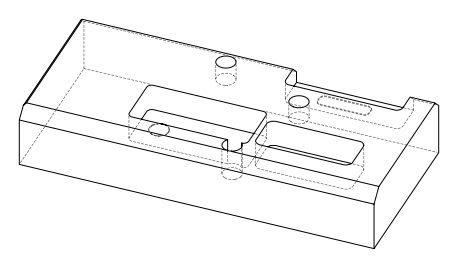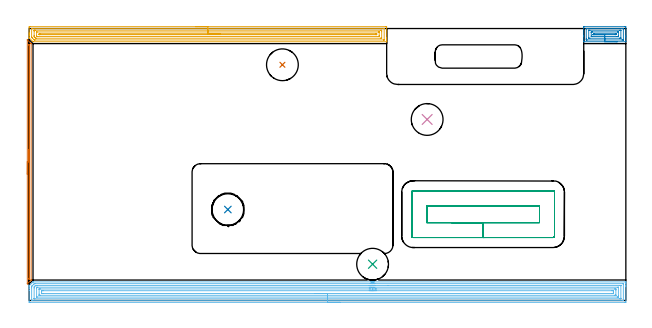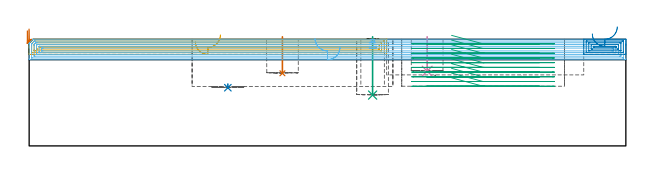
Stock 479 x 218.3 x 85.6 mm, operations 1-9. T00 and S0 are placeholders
(PLAN: 12 operations, 5 tool changes, 112.3 min)
(1 INDEXABLE_INSERT_DRILL_BLIND_HOLE_FROM_SOLID | STEP1POCKET | NXT0302_022 | 0.12 min | 13772 mm3)
(2 INDEXABLE_INSERT_DRILL_BLIND_HOLE_FROM_SOLID_1 | STEP1POCKET_1 | NXT0302_022 | 0.02 min | 19688 mm3)
(3 INDEXABLE_INSERT_DRILL_BLIND_HOLE_FROM_SOLID_2 | STEP1POCKET_2 | NXT0302_022 | 0.19 min | 22696 mm3)
(4 INDEXABLE_INSERT_DRILL_BLIND_HOLE_FROM_SOLID_3 | STEP1POCKET_3 | NXT0302_022 | 0.11 min | 12904 mm3)
(5 AREA_MILL | FG_CHAMFER_SURFACE | UGT0205_001 | 11.66 min | 21492 mm3)
(6 AREA_MILL_1 | FG_CHAMFER_SURFACE_1 | UGT0205_001 | 23.29 min | 64411 mm3)
(7 AREA_MILL_2 | FG_CHAMFER_SURFACE_2 | UGT0205_001 | 3.23 min | 921 mm3)
(8 AREA_MILL_3 | FG_CHAMFER_SURFACE_3 | UGT0205_001 | 1.55 min | 2953 mm3)
(9 MILL_RECTANGULAR_POCKET | POCKET_RECTANGULAR_STRAIGHT | NXT0201_012 | Follow Part, ap 4, ae 75% | 11.55 min | 261258 mm3)
(10 MILL_RECTANGULAR_POCKET_1 | POCKET_RECTANGULAR_STRAIGHT_1 | NXT0201_011 | Follow Part, ap 3, ae 75% | 34.68 min | 417654 mm3)
(11 MILL_RECTANGULAR_POCKET_2 | POCKET_RECTANGULAR_STRAIGHT_2 | NXT0201_013 | Follow Part, ap 2.5, ae 75% | 4.63 min | 38031 mm3)
(12 MILL_SLOT | SLOT_PARTIAL_RECTANGULAR | NXT0201_012 | Follow Part, ap 4, ae 75% | 21.27 min | 164881 mm3)
(TOOL NXT0302_022 | Index. Insert Drill 25.5mm [880-D2550L25-03] | D25.5 PA176 FL77 Z2)
(TOOL UGT0205_001 | Chamfer Mill 20 x 3 x 45 deg. | D20 FL50 Z2)
(TOOL NXT0201_012 | ENDMILL 16mm [2P460-1600-NA 1630] | D16 FL38 Z6)
(TOOL NXT0201_011 | ENDMILL 12mm [2P460-1200-NA 1630] | D12 FL38 Z6)
(TOOL NXT0201_013 | ENDMILL 10mm | D10 FL30 Z4)
(OP 1 INDEXABLE_INSERT_DRILL_BLIND_HOLE_FROM_SOLID)
G17 G21 G94 G90
T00 M6
G54
G17 G0 G90 X203.3 Y189.2 S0 M3
G43 Z95.6 H1
G94 G81 G98 Z58.3 F250. R87.6
G80
M5
M2
(OP 2 INDEXABLE_INSERT_DRILL_BLIND_HOLE_FROM_SOLID_1)
G17 G21 G94 G90
T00 M6
G54
G17 G0 G90 X159.5 Y73. S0 M3
G43 Z95.6 H1
G94 G81 G98 Z46.7 F250. R49.7
G80
M5
M2
(OP 3 INDEXABLE_INSERT_DRILL_BLIND_HOLE_FROM_SOLID_2)
G17 G21 G94 G90
T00 M6
G54
G17 G0 G90 X275.7 Y29.1 S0 M3
G43 Z95.6 H1
G94 G81 G98 Z40.8 F250. R87.6
G80
M5
M2
(OP 4 INDEXABLE_INSERT_DRILL_BLIND_HOLE_FROM_SOLID_3)
G17 G21 G94 G90
T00 M6
G54
G17 G0 G90 X319.5 Y145.3 S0 M3
G43 Z95.6 H1
G94 G81 G98 Z60. F250. R87.6
G80
M5
M2
(OP 5 AREA_MILL)
G17 G21 G94 G90
T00 M6
G54
G17 G0 G90 X133.5 Y219.8 S1061 M3
G43 Z95.6 H0
Z83.5
G94 G1 X133.538 Z82.628 F250.
X133.652 Z81.763
X133.841 Z80.912
X134.103 Z80.08
X134.437 Z79.274
X134.84 Z78.5
X135.308 Z77.764
X135.84 Z77.072
X136.429 Z76.429
X137.072 Z75.84
X137.764 Z75.308
X138.5 Z74.84
X139.274 Z74.437
X140.08 Z74.103
X140.912 Z73.841
X141.764 Z73.652
X142.628 Z73.538
X143.5 Z73.5
X286.386
X286.915 Y219.795 Z73.503
X286.99 Y219.792 Z73.506
X287. Y219.712 Z73.586
Y210.687 Z82.607
Y210.14 Z83.157
Y209.812 Z83.484
Y209.265 Z84.031
Y208.937 Z84.358
Y208.282 Z85.017
Y207.971 Z85.328
Y207.835 Z85.457
Y207.698 Z85.593
X286.998 Y207.697
X286.834 Y207.7 Z85.6
X3.293
X3.093 Y207.705 Z85.591
X2.93 Y207.87 Z85.43
X2.913 Y207.887 Z85.412
X0.112 Y210.687 Z82.611
X0.004 Y210.796 Z82.501
X0.001 Y210.805 Z82.491
X0. Y211.063 Z82.232
Y211.342 Z81.957
Y212.765 Z80.531
Y213.312 Z79.984
Y213.64 Z79.657
Y214.188 Z79.107
Y214.789 Z78.507
Y219.164 Z74.133
X0.004 Y219.438 Z73.859
X0.01 Y219.793 Z73.505
X0.248 Y219.797 Z73.502
X0.614 Y219.8 Z73.5
X143.5
Y218.386 Z74.914
X284.6 Y218.385 Z74.915
X284.782 Y218.384 Z74.916
X284.949 Y218.38 Z74.92
X284.984 Y218.379 Z74.921
X284.99 Y218.359 Z74.941
X284.994 Y218.33 Z74.97
X284.999 Y218.172 Z75.128
X285. Y209.421 Z83.879
X284.998 Y209.29 Z84.01
X284.994 Y209.186 Z84.114
X284.99 Y209.123 Z84.177
X284.955 Y209.121 Z84.179
X284.6 Y209.116 Z84.184
X284.419 Y209.115 Z84.185
X4.897
X4.186 Y209.12 Z84.18
X4.143 Y209.121 Z84.179
X4.097 Y209.163 Z84.137
X3.999 Y209.255 Z84.045
X3.809 Y209.442 Z83.858
X2.563 Y210.687 Z82.613
X2.4 Y210.851 Z82.449
X2.048 Y211.213 Z82.087
X2.01 Y211.26 Z82.04
X2.006 Y211.327 Z81.973
X2.002 Y211.432 Z81.868
X2.001 Y211.562 Z81.738
X2. Y211.954 Z81.346
Y218.079 Z75.221
X2.002 Y218.21 Z75.09
X2.006 Y218.314 Z74.986
X2.01 Y218.377 Z74.923
X2.045 Y218.379 Z74.921
X2.4 Y218.384 Z74.916
X2.581 Y218.385 Z74.915
X143.5 Y218.386 Z74.914
Y216.972 Z76.328
X281.921 Y216.971 Z76.329
X282.654 Y216.97 Z76.33
X282.814 Y216.968 Z76.332
X282.967 Y216.965 Z76.335
X282.99 Y216.813 Z76.487
X282.996 Y216.634 Z76.666
X283. Y215.938 Z77.362
Y215.756 Z77.544
X282.999 Y210.687 Z82.613
X282.997 Y210.596 Z82.704
X282.993 Y210.551 Z82.749
X282.99 Y210.535 Z82.765
X282.971 Y210.533 Z82.767
X282.814 Y210.531 Z82.769
X282.083 Y210.529 Z82.771
X281.921 Y210.528 Z82.772
X5.972 Y210.529 Z82.771
X5.239 Y210.53 Z82.77
X5.201 Y210.533 Z82.767
X5.185 Y210.535 Z82.765
X5.156 Y210.555 Z82.745
X5.079 Y210.622 Z82.678
X4.138 Y211.562 Z81.738
X4.092 Y211.611 Z81.689
X4.01 Y211.701 Z81.599
X4.005 Y211.74 Z81.56
X4.001 Y212.437 Z80.863
X4. Y212.619 Z80.681
Y216.12 Z77.18
X4.001 Y216.813 Z76.487
X4.003 Y216.904 Z76.396
X4.007 Y216.949 Z76.351
X4.01 Y216.965 Z76.335
X4.029 Y216.967 Z76.333
X4.186 Y216.969 Z76.331
X4.917 Y216.971 Z76.329
X5.079 Y216.972 Z76.328
X143.5
Y215.557 Z77.743
X280.863
X280.919 Y215.555 Z77.745
X280.977 Y215.551 Z77.749
X280.99 Y215.549 Z77.751
X280.993 Y215.53 Z77.77
X280.996 Y215.481 Z77.819
X281. Y215.09 Z78.21
Y212.465 Z80.835
Y212.437 Z80.863
X280.992 Y212.014 Z81.286
X280.99 Y211.963 Z81.337
X280.979 Y211.949 Z81.351
X280.942 Y211.948 Z81.352
X280.808 Y211.945 Z81.355
X280.64 Y211.943 Z81.357
X6.865
X6.475 Y211.944 Z81.356
X6.307 Y211.947 Z81.353
X6.227 Y211.95 Z81.35
X6.165 Y211.995 Z81.305
X6.085 Y212.074 Z81.226
X6.035 Y212.126 Z81.174
X6.01 Y212.167 Z81.133
X6. Y212.437 Z80.863
Y215.035 Z78.265
Y215.063 Z78.237
X6.008 Y215.486 Z77.814
X6.01 Y215.537 Z77.763
X6.021 Y215.551 Z77.749
X6.058 Y215.552 Z77.748
X6.192 Y215.555 Z77.745
X6.36 Y215.557 Z77.743
X143.5
Y214.143 Z79.157
X278.349
X278.75 Y214.14 Z79.16
X278.95 Y214.137 Z79.163
X278.991 Y214.136 Z79.164
X278.994 Y214.114 Z79.186
X278.997 Y214.069 Z79.231
X278.999 Y213.95 Z79.35
Y213.464 Z79.836
X278.998 Y213.415 Z79.885
X278.994 Y213.381 Z79.919
X278.99 Y213.365 Z79.935
X278.975 Y213.363 Z79.937
X278.783 Y213.36 Z79.94
X278.394 Y213.357 Z79.943
X278.349
X8.606
X8.217 Y213.36 Z79.94
X8.025 Y213.363 Z79.937
X8.01 Y213.365 Z79.935
X8.006 Y213.381 Z79.919
X8.002 Y213.415 Z79.885
X8.001 Y213.464 Z79.836
X8.007 Y213.943 Z79.357
X8.018 Y214.136 Z79.164
X8.651 Y214.143 Z79.157
X143.5
X144.372 Z79.195
X145.237 Z79.309
X146.088 Z79.498
X146.92 Z79.76
X147.726 Z80.094
X148.5 Z80.497
X149.236 Z80.965
X149.928 Z81.496
X150.571 Z82.086
X151.16 Z82.729
X151.692 Z83.421
X152.16 Z84.157
X152.563 Z84.931
X152.897 Z85.737
X153.159 Z86.569
X153.348 Z87.42
X153.462 Z88.285
X153.5 Z89.157
G0 Z95.6
M5
M2
(OP 6 AREA_MILL_1)
G17 G21 G94 G90
T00 M6
G54
G17 G0 G90 X249.5 Y-1.5 S1061 M3
G43 Z95.6 H0
Z79.2
G94 G1 X249.462 Z78.328 F250.
X249.348 Z77.464
X249.159 Z76.612
X248.897 Z75.78
X248.563 Z74.974
X248.16 Z74.2
X247.692 Z73.464
X247.161 Z72.772
X246.571 Z72.129
X245.928 Z71.54
X245.236 Z71.009
X244.5 Z70.54
X243.726 Z70.137
X242.92 Z69.803
X242.088 Z69.541
X241.237 Z69.352
X240.372 Z69.238
X239.5 Z69.2
X0.614
X0.006 Y-1.496 Z69.201
X0.004 Y-1.495 Z69.203
X0. Y-0.889 Z69.808
Y8.039 Z78.734
Y9.491 Z80.188
Y10.718 Z81.412
Y11.556 Z82.255
Y11.583 Z82.282
X0.001 Y11.792 Z82.49
X0.018 Y11.819 Z82.517
X2.989 Y14.788 Z85.486
X3.106 Y14.899 Z85.585
X3.293 Y14.9 Z85.6
X273.983 Y14.896 Z85.596
X274.573 Y14.899 Z85.592
X274.762 Y14.888 Z85.582
X275.147 Y14.863 Z85.562
X275.271 Y14.861 Z85.56
X275.477 Z85.558
X275.668 Y14.863 Z85.552
X275.801 Z85.553
X276.148 Y14.861 Z85.561
X276.165
X276.253 Y14.863 Z85.563
X276.561 Y14.88 Z85.578
X276.856 Y14.897 Z85.591
X277.28 Y14.895 Z85.595
X478.833 Y14.9 Z85.6
X478.99 Y14.897 Z85.588
X478.995 Y14.868 Z85.559
X478.997 Y14.839 Z85.531
X479. Y14.443 Z85.143
Y14.064 Z84.763
Y13.396 Z84.091
Y12.17 Z82.867
Y11.611 Z82.305
Y10.997 Z81.693
X478.999 Y-0.889 Z69.808
X478.996 Y-1.495 Z69.203
X478.994 Y-1.496 Z69.201
X478.387 Y-1.5 Z69.2
X239.5
Y-0.086 Z70.614
X2.4
X2.02 Y-0.079 Z70.621
X2.01 Y-0.052 Z70.648
X2.007 Y0.004 Z70.704
X2.001 Y0.402 Z71.102
X2. Y10.224 Z80.924
X2.002 Y10.718 Z81.418
X2.007 Y11.111 Z81.811
X2.019 Y11.357 Z82.057
X2.262 Y11.611 Z82.311
X2.33 Y11.68 Z82.38
X3.67 Y13.019 Z83.719
X4.052 Y13.396 Z84.096
X4.122 Y13.46 Z84.16
X4.146 Y13.479 Z84.179
X5.079 Y13.486 Z84.186
X273.797 Y13.481 Z84.181
X274.775 Y13.466 Z84.166
X275.196 Y13.454 Z84.154
X275.619 Y13.445 Z84.145
X276.561 Y13.461 Z84.161
X276.966 Y13.473 Z84.173
X277.37 Y13.48 Z84.18
X277.454 Y13.481 Z84.181
X476.6 Y13.485 Z84.185
X476.98 Y13.479 Z84.179
X476.99 Y13.452 Z84.152
X476.992 Y13.396 Z84.096
X476.999 Y12.998 Z83.698
Y0.004 Z70.704
X476.997 Y-0.046 Z70.654
X476.994 Y-0.07 Z70.63
X476.992 Y-0.077 Z70.623
X476.957 Y-0.079 Z70.621
X476.779 Y-0.084 Z70.616
X476.69 Y-0.085 Z70.615
X239.5 Y-0.086 Z70.614
Y1.329 Z72.029
X4.646
X4.186 Y1.331 Z72.031
X4.033 Y1.334 Z72.034
X4.015 Y1.335 Z72.035
X4.01 Y1.381 Z72.081
X4.004 Y1.48 Z72.18
X4.001 Y1.604 Z72.304
X4. Y10.01 Z80.71
X4.006 Y10.718 Z81.418
X4.007 Y10.896 Z81.596
X4.186 Y11.083 Z81.783
X4.448 Y11.348 Z82.048
X4.71 Y11.611 Z82.311
X4.896 Y11.793 Z82.493
X5.079 Y11.969 Z82.669
X5.192 Y12.065 Z82.765
X5.295 Y12.067 Z82.767
X5.513 Y12.07 Z82.77
X5.972 Y12.071 Z82.771
X6.404
X272.989 Y12.068 Z82.768
X273.426 Y12.067 Z82.767
X273.882 Y12.063 Z82.763
X274.328 Y12.057 Z82.757
X274.775 Y12.048 Z82.748
X275.239 Y12.039 Z82.739
X275.668 Y12.036 Z82.736
X276.131 Y12.041 Z82.741
X276.561 Y12.049 Z82.749
X277.007 Y12.058 Z82.758
X277.454 Y12.063 Z82.763
X277.892 Y12.066 Z82.766
X287.931 Y12.067 Z82.767
X474.354 Y12.071 Z82.771
X474.814 Y12.069 Z82.769
X474.967 Y12.066 Z82.766
X474.985 Y12.065 Z82.765
X474.99 Y12.018 Z82.718
X474.996 Y11.92 Z82.62
X474.999 Y11.796 Z82.496
Y1.789 Z72.489
X474.998 Y1.606 Z72.306
X474.99 Y1.419 Z72.119
X474.978 Y1.335 Z72.035
X474.929 Y1.333 Z72.033
X474.814 Y1.331 Z72.031
X474.382 Y1.329 Z72.029
X473.921
X239.5
Y2.743 Z73.443
X6.804
X6.029 Y2.748 Z73.448
X6.013 Y2.749 Z73.449
X6.009 Y2.766 Z73.466
X6.004 Y2.817 Z73.517
X6.001 Y2.921 Z73.621
X6. Y9.797 Z80.497
X6.001 Y9.825 Z80.525
X6.01 Y10.257 Z80.957
X6.022 Y10.462 Z81.162
X6.122 Y10.567 Z81.267
X6.174 Y10.617 Z81.317
X6.202 Y10.642 Z81.342
X6.242 Y10.65 Z81.35
X6.925 Y10.657 Z81.357
X273.053 Y10.654 Z81.354
X273.882 Y10.652 Z81.352
X273.949 Y10.651 Z81.351
X274.775 Y10.632 Z81.332
X274.862 Y10.631 Z81.331
X275.668 Y10.619 Z81.319
X275.767
X276.561 Y10.631 Z81.331
X276.646 Y10.633 Z81.333
X277.52 Y10.652 Z81.352
X472.196 Y10.657 Z81.357
X472.971 Y10.651 Z81.351
X472.987
X472.991 Y10.634 Z81.334
X472.996 Y10.583 Z81.283
X472.999 Y10.479 Z81.179
X473. Y3.603 Z74.303
Y3.143 Z73.843
X472.998 Y2.927 Z73.627
X472.995 Y2.819 Z73.519
X472.99 Y2.766 Z73.466
X472.986 Y2.749 Z73.449
X472.963 Y2.748 Z73.448
X472.135 Y2.743 Z73.443
X472.075
X239.5
Y4.157 Z74.857
X8.962
X8.651 Y4.158 Z74.858
X8.064 Y4.161 Z74.861
X8.024 Y4.164 Z74.864
X8.01 Y4.173 Z74.873
X8.004 Y4.222 Z74.922
X8.002 Y4.468 Z75.168
X8. Y5.119 Z75.819
X8.001 Y9.095 Z79.795
X8.003 Y9.176 Z79.876
X8.006 Y9.216 Z79.916
X8.009 Y9.232 Z79.932
X8.031 Y9.236 Z79.936
X8.342 Y9.24 Z79.94
X8.651 Y9.242 Z79.942
X9.233 Y9.243 Z79.943
X272.989 Y9.239 Z79.939
X273.577 Y9.237 Z79.937
X273.882 Y9.233 Z79.933
X275.391 Y9.209 Z79.909
X275.668 Y9.208 Z79.908
X276.28 Y9.213 Z79.913
X277.454 Y9.231 Z79.931
X278.042 Y9.237 Z79.937
X278.347 Y9.238 Z79.938
X278.934
X470.038 Y9.243 Z79.943
X470.349 Y9.242 Z79.942
X470.936 Y9.238 Z79.938
X470.976 Y9.236 Z79.936
X470.99 Y9.227 Z79.927
X470.996 Y9.178 Z79.878
X470.998 Y8.932 Z79.632
X471. Y8.282 Z78.982
X470.999 Y4.305 Z75.005
X470.997 Y4.224 Z74.924
X470.994 Y4.184 Z74.884
X470.991 Y4.168 Z74.868
X470.97 Y4.164 Z74.864
X470.658 Y4.159 Z74.859
X470.349 Y4.158 Z74.858
X469.767 Y4.157 Z74.857
X239.5
Y5.571 Z76.271
X11.12
X10.437 Y5.572 Z76.272
X10.224 Y5.574 Z76.274
X10.071 Y5.578 Z76.278
X10.01 Y5.585 Z76.285
X10.007 Y5.62 Z76.32
X10.002 Y5.796 Z76.496
X10.001 Y7.146 Z77.846
X10.003 Y7.58 Z78.28
X10.01 Y7.728 Z78.428
X10.02 Y7.822 Z78.522
X10.096 Y7.824 Z78.524
X10.437 Y7.827 Z78.527
X10.648 Y7.828 Z78.528
X11.33 Y7.829 Z78.529
X272.989 Y7.825 Z78.525
X273.204 Y7.824 Z78.524
X273.882 Y7.819 Z78.519
X274.105 Y7.817 Z78.517
X274.775 Y7.804 Z78.504
X275.015 Y7.799 Z78.499
X275.668 Y7.794 Z78.494
X275.914
X276.561 Y7.803 Z78.503
X276.794 Y7.807 Z78.507
X277.454 Y7.819 Z78.519
X277.672 Y7.822 Z78.522
X278.347 Y7.824 Z78.524
X278.562
X467.881 Y7.829 Z78.529
X468.563 Y7.827 Z78.527
X468.777 Y7.826 Z78.526
X468.929 Y7.822 Z78.522
X468.99 Y7.815 Z78.515
X468.993 Y7.779 Z78.479
X468.998 Y7.604 Z78.304
X468.999 Y6.254 Z76.954
X468.997 Y5.82 Z76.52
X468.99 Y5.672 Z76.372
X468.98 Y5.578 Z76.278
X468.904 Y5.576 Z76.276
X468.563 Y5.573 Z76.273
X468.352 Y5.572 Z76.272
X467.67 Y5.571 Z76.271
X239.5
X238.629 Z76.309
X237.764 Z76.423
X236.912 Z76.612
X236.08 Z76.874
X235.274 Z77.208
X234.5 Z77.611
X233.764 Z78.08
X233.072 Z78.611
X232.429 Z79.2
X231.84 Z79.843
X231.309 Z80.535
X230.84 Z81.271
X230.437 Z82.045
X230.103 Z82.851
X229.841 Z83.683
X229.652 Z84.535
X229.538 Z85.4
X229.5 Z86.271
G0 Z95.6
M5
M2
(OP 7 AREA_MILL_2)
G17 G21 G94 G90
T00 M6
G54
G17 G0 G90 X-1.5 Y101.3 S1061 M3
G43 Z95.6 H0
Z92.5
G94 G1 Y101.338 Z91.628 F250.
Y101.452 Z90.763
Y101.641 Z89.912
Y101.903 Z89.08
Y102.237 Z88.274
Y102.64 Z87.5
Y103.108 Z86.764
Y103.64 Z86.072
Y104.229 Z85.429
Y104.872 Z84.84
Y105.564 Z84.308
Y106.3 Z83.84
Y107.074 Z83.437
Y107.88 Z83.103
Y108.712 Z82.841
Y109.564 Z82.652
Y110.428 Z82.538
Y111.3 Z82.5
Y209.182 Z82.499
X-1.496 Y209.254 Z82.503
X-1.492 Y209.282 Z82.504
X-1.409 Y209.209 Z82.59
X1.351 Y206.449 Z85.35
X1.532 Y206.266 Z85.529
X1.596 Y206.195 Z85.589
X1.6 Y206.001 Z85.6
Y16.599
X1.597 Y16.405 Z85.589
X1.531 Y16.329 Z85.528
X1.352 Y16.152 Z85.352
X-1.409 Y13.391 Z82.59
X-1.492 Y13.318 Z82.504
X-1.496 Y13.346 Z82.503
X-1.5 Y13.417 Z82.499
Y111.3 Z82.5
X-0.086 Z83.914
X-0.085 Y204.8 Z83.915
X-0.084 Y205.108 Z83.916
X-0.08 Y205.387 Z83.92
X-0.079 Y205.416 Z83.921
X-0.045 Y205.385 Z83.955
X0.047 Y205.295 Z84.047
X0.14 Y205.198 Z84.14
X0.179 Y205.149 Z84.179
X0.18 Y205.108 Z84.18
X0.184 Y204.801 Z84.184
X0.185 Y204.521 Z84.185
X0.186 Y204.214 Z84.186
X0.185 Y18.079 Z84.185
X0.184 Y17.801 Z84.184
X0.18 Y17.492 Z84.18
X0.179 Y17.448 Z84.179
X0.129 Y17.391 Z84.129
X-0.057 Y17.198 Z83.943
X-0.079 Y17.179 Z83.921
X-0.081 Y17.18 Z83.919
X-0.083 Y17.183 Z83.917
X-0.085 Y17.492 Z83.915
X-0.086 Y17.772 Z83.914
Y111.3
Y112.172 Z83.952
Y113.036 Z84.066
Y113.888 Z84.255
Y114.72 Z84.517
Y115.526 Z84.851
Y116.3 Z85.254
Y117.036 Z85.723
Y117.728 Z86.254
Y118.371 Z86.843
Y118.96 Z87.486
Y119.492 Z88.178
Y119.96 Z88.914
Y120.363 Z89.688
Y120.697 Z90.494
Y120.959 Z91.326
Y121.148 Z92.178
Y121.262 Z93.043
Y121.3 Z93.914
G0 Z95.6
M5
M2
(OP 8 AREA_MILL_3)
G17 G21 G94 G90
T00 M6
G54
G17 G0 G90 X472.1 Y207.7 S1061 M3
G43 Z95.6 H0
G94 G1 X472.062 Z94.728 F250.
X471.948 Z93.863
X471.759 Z93.012
X471.497 Z92.18
X471.163 Z91.374
X470.76 Z90.6
X470.292 Z89.864
X469.76 Z89.172
X469.171 Z88.529
X468.528 Z87.94
X467.836 Z87.408
X467.1 Z86.94
X466.326 Z86.537
X465.52 Z86.203
X464.688 Z85.941
X463.837 Z85.752
X462.972 Z85.638
X462.1 Z85.6
X445.27
X445.21 Y207.704 Z85.59
X445.2 Y207.814 Z85.484
Y211.7 Z81.598
Y212.437 Z80.856
Y218.932 Z74.364
X445.204 Y219.438 Z73.858
X445.21 Y219.791 Z73.505
X445.713 Y219.8 Z73.5
X478.121
X478.488 Y219.798 Z73.502
X478.99 Y219.791 Z73.505
X479. Y219.438 Z73.858
Y212.437 Z80.856
Y211.7 Z81.598
Y211.562 Z81.736
X478.999 Y207.812 Z85.486
X478.99 Y207.704 Z85.59
X478.93 Y207.7 Z85.6
X462.1
Y209.114 Z84.186
X448.191
X447.484 Y209.116 Z84.184
X447.301 Y209.118 Z84.182
X447.214 Y209.121 Z84.179
X447.209 Y209.149 Z84.151
X447.203 Y209.215 Z84.085
X447.2 Y209.812 Z83.488
Y210.093 Z83.207
Y217.968 Z75.332
X447.203 Y218.249 Z75.051
X447.206 Y218.329 Z74.971
X447.21 Y218.374 Z74.926
X447.222 Y218.379 Z74.921
X447.308 Y218.382 Z74.918
X447.484 Y218.385 Z74.915
X447.664 Y218.386 Z74.914
X448.37
X476.009
X476.716 Y218.384 Z74.916
X476.899 Y218.382 Z74.918
X476.986 Y218.379 Z74.921
X476.991 Y218.352 Z74.948
X476.997 Y218.285 Z75.015
X477. Y217.688 Z75.612
Y217.407 Z75.893
Y209.532 Z83.768
X476.997 Y209.251 Z84.049
X476.994 Y209.171 Z84.129
X476.99 Y209.126 Z84.174
X476.978 Y209.121 Z84.179
X476.892 Y209.118 Z84.182
X476.716 Y209.115 Z84.185
X476.536 Y209.114 Z84.186
X475.83
X462.1
Y210.528 Z82.772
X450.142 Y210.529 Z82.771
X449.415 Y210.53 Z82.77
X449.256 Y210.533 Z82.767
X449.212 Y210.535 Z82.765
X449.204 Y210.632 Z82.668
X449.201 Y210.687 Z82.613
Y216.867 Z76.433
X449.205 Y216.923 Z76.377
X449.21 Y216.957 Z76.343
X449.22 Y216.965 Z76.335
X449.256 Y216.966 Z76.334
X449.981 Y216.971 Z76.329
X450.142 Y216.972 Z76.328
X474.058 Y216.971 Z76.329
X474.785 Y216.97 Z76.33
X474.944 Y216.967 Z76.333
X474.988 Y216.965 Z76.335
X474.996 Y216.868 Z76.432
X474.999 Y216.813 Z76.487
X475. Y210.633 Z82.667
X474.995 Y210.577 Z82.723
X474.99 Y210.543 Z82.757
X474.98 Y210.535 Z82.765
X474.944 Y210.534 Z82.766
X474.219 Y210.529 Z82.771
X474.058 Y210.528 Z82.772
X462.1
Y211.943 Z81.357
X451.913
X451.526 Y211.945 Z81.355
X451.264 Y211.95 Z81.35
X451.21 Y211.953 Z81.347
X451.206 Y212.054 Z81.246
X451.201 Y212.266 Z81.034
X451.2 Y215.063 Z78.237
X451.203 Y215.415 Z77.885
X451.206 Y215.503 Z77.797
X451.21 Y215.542 Z77.758
X451.247 Y215.55 Z77.75
X451.416 Y215.554 Z77.746
X451.913 Y215.557 Z77.743
X452.298
X472.287
X472.674 Y215.555 Z77.745
X472.936 Y215.55 Z77.75
X472.99 Y215.547 Z77.753
X472.994 Y215.446 Z77.854
X472.999 Y215.234 Z78.066
X473. Y212.437 Z80.863
X472.997 Y212.085 Z81.215
X472.994 Y211.997 Z81.303
X472.991 Y211.958 Z81.342
X472.953 Y211.95 Z81.35
X472.784 Y211.946 Z81.354
X472.287 Y211.943 Z81.357
X471.902
X462.1
Y213.357 Z79.943
X453.64
X453.272 Y213.359 Z79.941
X453.227 Y213.361 Z79.939
X453.212 Y213.363 Z79.937
X453.209 Y213.376 Z79.924
X453.203 Y213.43 Z79.87
X453.201 Y213.481 Z79.819
X453.2 Y213.791 Z79.509
X453.203 Y213.912 Z79.388
X453.208 Y214.041 Z79.259
X453.213 Y214.136 Z79.164
X453.685 Y214.143 Z79.157
X470.56
X470.928 Y214.141 Z79.159
X470.973 Y214.139 Z79.161
X470.988 Y214.137 Z79.163
X470.991 Y214.124 Z79.176
X470.997 Y214.07 Z79.23
X470.999 Y214.019 Z79.281
X471. Y213.709 Z79.591
X470.997 Y213.511 Z79.789
X470.994 Y213.431 Z79.869
X470.99 Y213.373 Z79.927
X470.912 Y213.364 Z79.936
X470.425 Y213.357 Z79.943
X462.1
X461.228 Z79.981
X460.364 Z80.095
X459.512 Z80.284
X458.68 Z80.546
X457.874 Z80.88
X457.1 Z81.283
X456.364 Z81.752
X455.672 Z82.283
X455.029 Z82.872
X454.44 Z83.515
X453.908 Z84.207
X453.44 Z84.943
X453.037 Z85.717
X452.703 Z86.523
X452.441 Z87.355
X452.252 Z88.207
X452.138 Z89.071
X452.1 Z89.943
G0 Z95.6
M5
M2
(OP 9 MILL_RECTANGULAR_POCKET)
G17 G21 G94 G90
T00 M6
G54
G17 G0 G90 X339.083 Y62.5 S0 M3
G43 Z95.737 H1
Z88.737
G94 G1 X364.4 Z81.954 F250.
X409.7 F500.
Y76.1
X319.1
Y62.5
X364.4
Y50.5
X420.5
G3 X421.7 Y51.7 R1.2
G1 Y86.9
G3 X420.5 Y88.1 R1.2
G1 X308.3
G3 X307.1 Y86.9 R1.2
G1 Y51.7
G3 X308.3 Y50.5 R1.2
G1 X364.4
X365.4
G0 X339.083 Y62.5 Z84.954
G1 X364.4 Z78.17 F250.
X409.7 F500.
Y76.1
X319.1
Y62.5
X364.4
Y50.5
X420.5
G3 X421.7 Y51.7 R1.2
G1 Y86.9
G3 X420.5 Y88.1 R1.2
G1 X308.3
G3 X307.1 Y86.9 R1.2
G1 Y51.7
G3 X308.3 Y50.5 R1.2
G1 X364.4
X365.4
G0 X339.083 Y62.5 Z81.17
G1 X364.4 Z74.386 F250.
X409.7 F500.
Y76.1
X319.1
Y62.5
X364.4
Y50.5
X420.5
G3 X421.7 Y51.7 R1.2
G1 Y86.9
G3 X420.5 Y88.1 R1.2
G1 X308.3
G3 X307.1 Y86.9 R1.2
G1 Y51.7
G3 X308.3 Y50.5 R1.2
G1 X364.4
X365.4
G0 X339.083 Y62.5 Z77.386
G1 X364.4 Z70.602 F250.
X409.7 F500.
Y76.1
X319.1
Y62.5
X364.4
Y50.5
X420.5
G3 X421.7 Y51.7 R1.2
G1 Y86.9
G3 X420.5 Y88.1 R1.2
G1 X308.3
G3 X307.1 Y86.9 R1.2
G1 Y51.7
G3 X308.3 Y50.5 R1.2
G1 X364.4
X365.4
G0 X339.083 Y62.5 Z73.602
G1 X364.4 Z66.819 F250.
X409.7 F500.
Y76.1
X319.1
Y62.5
X364.4
Y50.5
X420.5
G3 X421.7 Y51.7 R1.2
G1 Y86.9
G3 X420.5 Y88.1 R1.2
G1 X308.3
G3 X307.1 Y86.9 R1.2
G1 Y51.7
G3 X308.3 Y50.5 R1.2
G1 X364.4
X365.4
G0 X339.083 Y62.5 Z69.819
G1 X364.4 Z63.035 F250.
X409.7 F500.
Y76.1
X319.1
Y62.5
X364.4
Y50.5
X420.5
G3 X421.7 Y51.7 R1.2
G1 Y86.9
G3 X420.5 Y88.1 R1.2
G1 X308.3
G3 X307.1 Y86.9 R1.2
G1 Y51.7
G3 X308.3 Y50.5 R1.2
G1 X364.4
X365.4
G0 X339.083 Y62.5 Z66.035
G1 X364.4 Z59.251 F250.
X409.7 F500.
Y76.1
X319.1
Y62.5
X364.4
Y50.5
X420.5
G3 X421.7 Y51.7 R1.2
G1 Y86.9
G3 X420.5 Y88.1 R1.2
G1 X308.3
G3 X307.1 Y86.9 R1.2
G1 Y51.7
G3 X308.3 Y50.5 R1.2
G1 X364.4
X365.4
G0 X339.083 Y62.5 Z62.251
G1 X364.4 Z55.467 F250.
X409.7 F500.
Y76.1
X319.1
Y62.5
X364.4
Y50.5
X420.5
G3 X421.7 Y51.7 R1.2
G1 Y86.9
G3 X420.5 Y88.1 R1.2
G1 X308.3
G3 X307.1 Y86.9 R1.2
G1 Y51.7
G3 X308.3 Y50.5 R1.2
G1 X364.4
X365.4
G0 X339.083 Y62.5 Z58.467
G1 X364.4 Z51.684 F250.
X409.7 F500.
Y76.1
X319.1
Y62.5
X364.4
Y50.5
X420.5
G3 X421.7 Y51.7 R1.2
G1 Y86.9
G3 X420.5 Y88.1 R1.2
G1 X308.3
G3 X307.1 Y86.9 R1.2
G1 Y51.7
G3 X308.3 Y50.5 R1.2
G1 X364.4
X365.4
G0 X339.083 Y62.5 Z54.684
G1 X364.4 Z47.9 F250.
X409.7 F500.
Y76.1
X319.1
Y62.5
X364.4
Y50.5
X420.5
G3 X421.7 Y51.7 R1.2
G1 Y86.9
G3 X420.5 Y88.1 R1.2
G1 X308.3
G3 X307.1 Y86.9 R1.2
G1 Y51.7
G3 X308.3 Y50.5 R1.2
G1 X364.4
X365.4
G0 Z95.737
M5
M2
